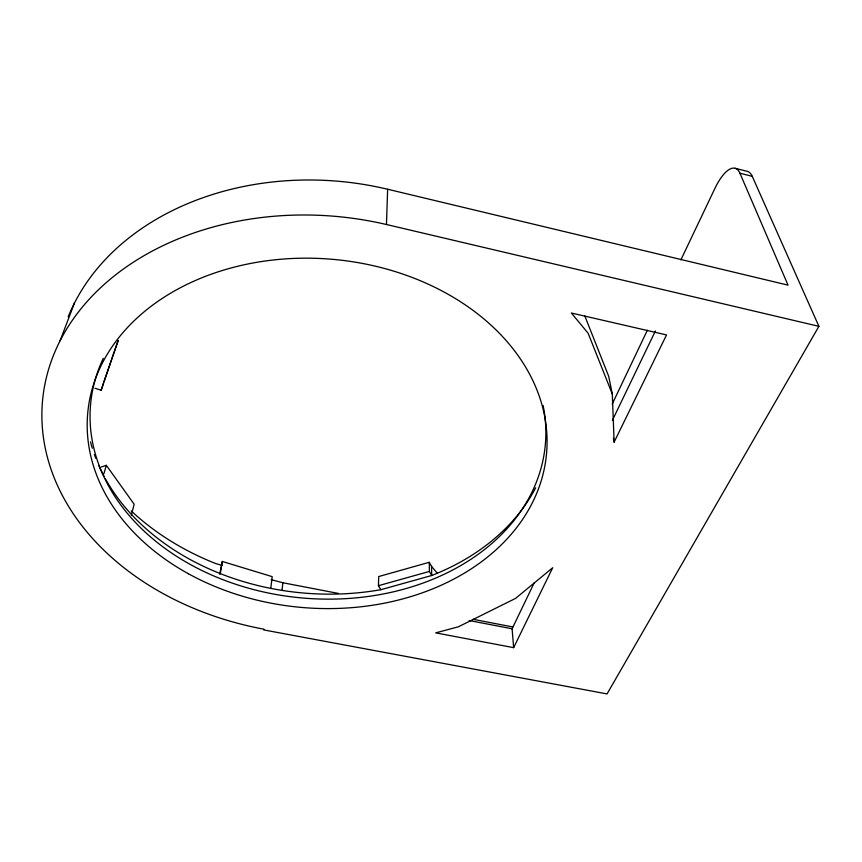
<?xml version="1.0" encoding="UTF-8"?>
<svg xmlns="http://www.w3.org/2000/svg" width="862" height="862" viewBox="0 0 862 862"><rect width="100%" height="100%" fill="white"/><g stroke="black" fill="none" stroke-linecap="round" stroke-linejoin="round"><path stroke-width="1.29" d="M535.647 487.806A233.246 179.027 5 0 1 431.7 575.514L380.864 589.694L378.44 585.697L378.709 576.549L429.265 562.304L431.56 566.377L437.088 572.982M735.34 168.327L747.526 171.398A41.861 15.365 -73.3 0 1 752.257 176.333L818.9 326.342L607.053 693.921L263.632 629.896L263.847 629.174A275.538 209.595 4.9 0 1 48.822 368.602A275.538 209.595 4.9 0 1 386.467 224.529L387.641 189.231L788.04 285.15L739.93 173.23A41.915 14.999 -73.4 0 0 714.9 188.444L680.861 259.925M282.057 589.673L282.887 582.755L338.367 593.422M270.84 587.809L272.187 576.646L222.31 561.453L219.691 574.2M220.252 573.812L222.31 561.453M131.347 515.185L134.149 504.216L106.338 465.329L101.231 466.988M103.871 473.766L106.338 465.329M282.887 582.755L271.196 579.663M94.939 388.256L101.177 390.227L103.526 382.857M118.223 340.49L101.177 390.227M103.925 381.629L118.051 340.641M60.103 340.705L74.444 303.047M612.203 404.095L647.394 330.189M513.633 647.653L552.714 567.724L515.562 598.4L458.358 626.814L435.687 632.859L513.633 647.653L512.103 628.775L534.181 582.874M612.354 420.43L655.389 330.976M614.132 442.109L666.531 334.93L571.355 313.014L588.121 333.217L612.3 394.02L614.132 442.109L613.378 438.241M378.44 585.697L429.395 571.431L429.265 562.304M473.141 619.325L512.771 626.943M469.165 620.532L512.103 628.775M386.478 224.508L818.9 326.342M739.93 173.23L752.257 176.333M222.213 565.45L215.769 563.576A250.982 195.437 5.1 0 1 131.186 510.864M429.395 571.431L431.7 575.514L431.56 566.377M584.845 316.02L608.701 376.317L612.3 394.02M68.195 316.828A264.839 206.395 5.1 0 1 387.641 189.252M380.864 589.694A233.246 179.027 5 0 1 105.336 478.701M104.086 476.395A233.246 179.027 5 0 1 98.828 465.642M95.768 458.261A233.246 179.027 5 0 1 94.389 454.522M92.299 448.229A233.246 179.027 5 0 1 90.51 441.894M543.092 405.409A228.258 174.167 4.9 0 1 296.927 597.463A228.258 174.167 4.9 0 1 103.257 358.344M188.379 573.726A230.294 174.738 4.9 0 0 546.497 454.058A230.294 174.738 4.9 0 0 216.513 272.37A230.294 174.738 4.9 0 0 188.379 573.726"/></g></svg>
